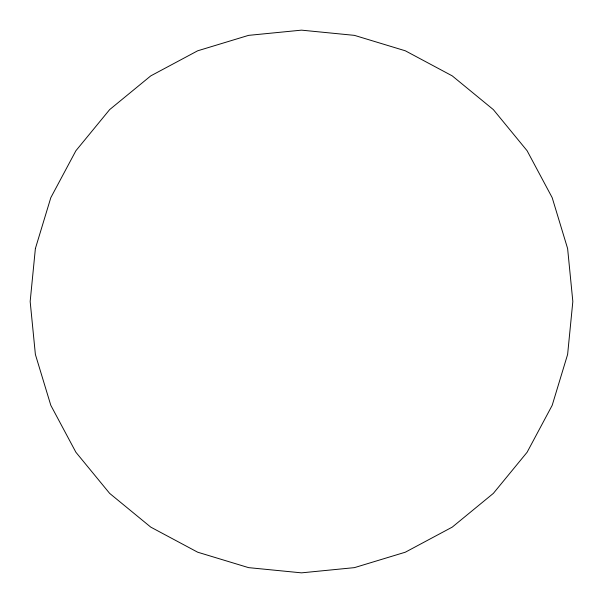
<?xml version="1.0" encoding="UTF-8"?>
<svg xmlns="http://www.w3.org/2000/svg" width="603" height="603" viewBox="0 0 603 603"><rect width="100%" height="100%" fill="white"/><g stroke="black" fill="none" stroke-linecap="round" stroke-linejoin="round"><path stroke-width="0.9" d="M35.381 248.564L30.165 301.5L35.381 354.436L50.818 405.344L75.895 452.258L109.64 493.375L150.758 527.12L197.663 552.197L248.564 567.634L301.5 572.85L354.436 567.634L405.337 552.197L452.242 527.12L493.36 493.375L527.105 452.258L552.182 405.344L567.619 354.436L572.835 301.5L567.619 248.564L552.182 197.656L527.105 150.742L493.36 109.625L452.242 75.88L405.337 50.803L354.436 35.366L301.5 30.15L248.564 35.366L197.663 50.803L150.758 75.88L109.64 109.625L75.895 150.742L50.818 197.656L35.381 248.564"/></g></svg>
